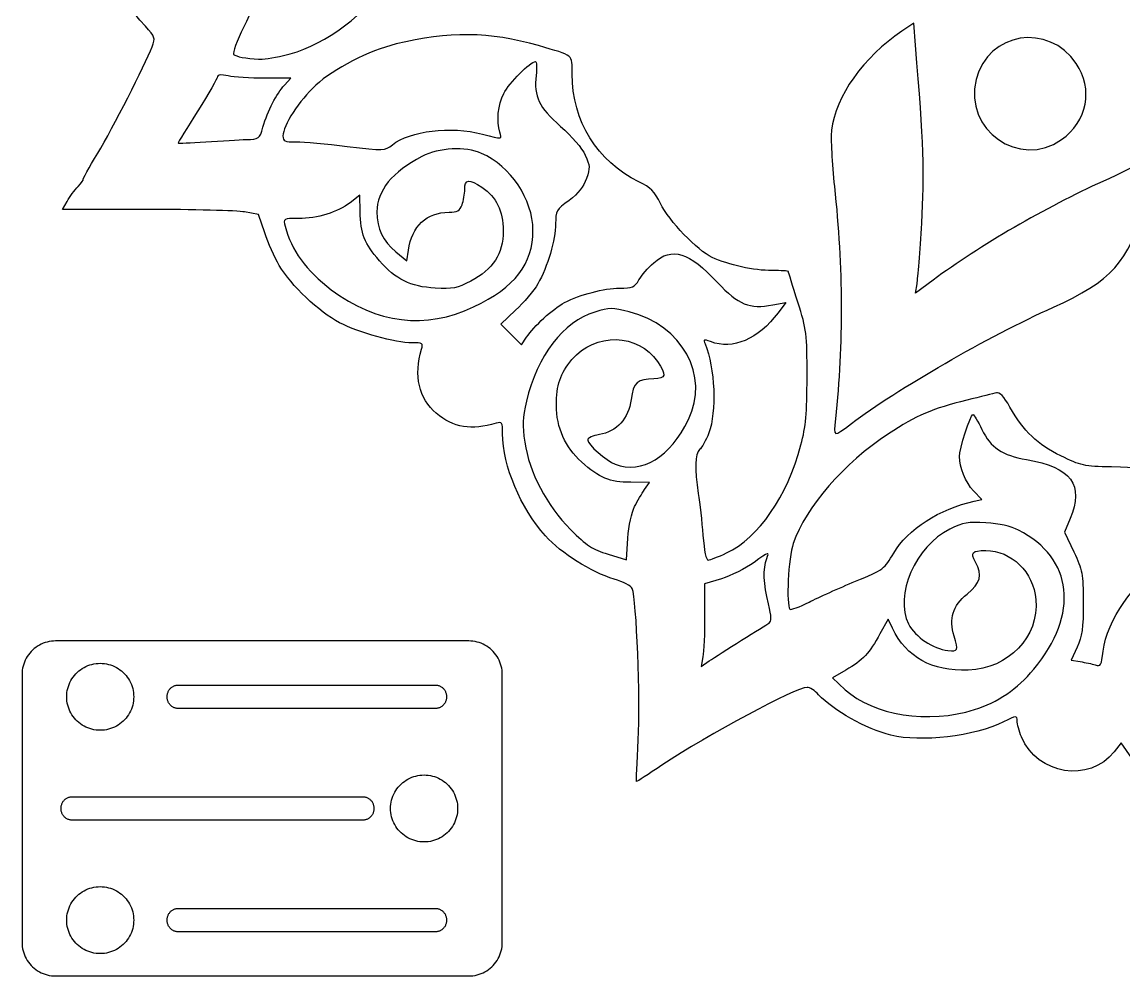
# Model space of a CAD drawing. Extents: x -17 to 263, y 101 to 446.
# Drawn here: x -1.8 to 96.9, y 166.3 to 251.8 of the extents above; entities that cross this region are included whole.
import ezdxf

# ---------------------------------------------------------------- set-up
doc = ezdxf.new("R2010")
doc.units = 0
doc.layers.get('0').update_dxf_attribs({"linetype": 'CONTINUOUS'})

msp = doc.modelspace()

# ---------------------------------------------------------------- linework, layer by layer
at = {"color": 7}
for p, q in [((78.065057, 251.64684), (77.010921, 250.94155)), ((78.228146, 249.67998), (78.065057, 251.64684)), ((21.629202, 248.75864), (21.629202, 248.75864)), ((22.304624, 246.73701), (19.968021, 246.72801)), ((21.712883, 246.09974), (22.304624, 246.73701)), ((18.310657, 241.23529), (18.310657, 241.23527)), ((91.309137, 241.22781), (91.309137, 241.22781)), ((28.466514, 236.24531), (27.591525, 235.57263)), ((28.491434, 234.77197), (28.466514, 236.24531)), ((1.847617, 234.97476), (2.26611, 235.70032)), ((9.380935, 234.97392), (1.847617, 234.97476)), ((19.392377, 234.53376), (18.15332, 234.7534)), ((19.955133, 232.88305), (19.392377, 234.53376)), ((31.692752, 231.18979), (32.679908, 230.38061)), ((32.679908, 230.38061), (32.818787, 231.34009)), ((79.794899, 228.64168), (78.219869, 227.47292)), ((78.219869, 227.47292), (78.362348, 228.32217)), ((38.653718, 226.249), (38.653694, 226.249)), ((42.414169, 225.94473), (41.08215, 224.71058)), ((65.445426, 226.42653), (66.615323, 226.64972)), ((66.615323, 226.64972), (65.920763, 225.72623)), ((41.08215, 224.71058), (42.01991, 223.77721)), ((42.01991, 223.77721), (42.95767, 222.84385)), ((42.95767, 222.84385), (43.40228, 223.52849)), ((72.486538, 215.80491), (72.486838, 215.80492)), ((54.416005, 210.53732), (52.729876, 210.54132)), ((53.972972, 209.90063), (54.416005, 210.53732)), ((84.14893, 208.99746), (83.414356, 209.77782)), ((53.068527, 208.37267), (53.068526, 208.37316)), ((83.474971, 208.85178), (84.14893, 208.99746)), ((92.069189, 207.28905), (91.557484, 206.08694)), ((52.340276, 203.60101), (52.47369, 205.54146)), ((91.557484, 206.08694), (92.396777, 204.32219)), ((50.690513, 204.10189), (52.340276, 203.60101)), ((61.310802, 204.2134), (61.310846, 204.21335)), ((60.850637, 201.90355), (59.333595, 201.44281)), ((59.333595, 201.44281), (59.344445, 198.60164)), ((75.763229, 198.29629), (75.043951, 196.969)), ((76.162699, 197.46676), (75.763229, 198.29629)), ((62.654898, 196.39364), (62.654867, 196.39364)), ((-0.962324, 195.38835), (-1.086924, 195.24705)), ((-0.829024, 195.52165), (-0.962324, 195.38835)), ((-0.687724, 195.64625), (-0.829024, 195.52165)), ((-0.538824, 195.76175), (-0.687724, 195.64625)), ((-0.382924, 195.86775), (-0.538824, 195.76175)), ((-0.220724, 195.96365), (-0.382924, 195.86775)), ((-0.052724, 196.04925), (-0.220724, 195.96365)), ((0.120176, 196.12405), (-0.052724, 196.04925)), ((0.297576, 196.18795), (0.120176, 196.12405)), ((0.478476, 196.24045), (0.297576, 196.18795)), ((0.662476, 196.28165), (0.478476, 196.24045)), ((0.848576, 196.31105), (0.662476, 196.28165)), ((1.036176, 196.32885), (0.848576, 196.31105)), ((1.224576, 196.33485), (1.036176, 196.32885)), ((38.224576, 196.33485), (1.224576, 196.33485)), ((38.412976, 196.32885), (38.224576, 196.33485)), ((38.600576, 196.31105), (38.412976, 196.32885)), ((38.786676, 196.28165), (38.600576, 196.31105)), ((38.970676, 196.24045), (38.786676, 196.28165)), ((39.151576, 196.18795), (38.970676, 196.24045)), ((39.328976, 196.12405), (39.151576, 196.18795)), ((39.501876, 196.04925), (39.328976, 196.12405)), ((39.669876, 195.96365), (39.501876, 196.04925)), ((39.832076, 195.86775), (39.669876, 195.96365)), ((39.987976, 195.76175), (39.832076, 195.86775)), ((40.136876, 195.64625), (39.987976, 195.76175)), ((40.278176, 195.52165), (40.136876, 195.64625)), ((40.411476, 195.38835), (40.278176, 195.52165)), ((40.536076, 195.24705), (40.411476, 195.38835)), ((92.705334, 195.78633), (92.165796, 194.60324)), ((-1.564724, 194.43915), (-1.628624, 194.26175)), ((-1.489924, 194.61205), (-1.564724, 194.43915)), ((-1.404324, 194.78005), (-1.489924, 194.61205)), ((-1.308424, 194.94225), (-1.404324, 194.78005)), ((-1.202424, 195.09815), (-1.308424, 194.94225)), ((-1.086924, 195.24705), (-1.202424, 195.09815)), ((40.651576, 195.09815), (40.536076, 195.24705)), ((40.757576, 194.94225), (40.651576, 195.09815)), ((40.853476, 194.78005), (40.757576, 194.94225)), ((40.939076, 194.61205), (40.853476, 194.78005)), ((41.013876, 194.43915), (40.939076, 194.61205)), ((41.077776, 194.26175), (41.013876, 194.43915)), ((59.188282, 194.90855), (59.021263, 194.05659)), ((59.021263, 194.05659), (59.761153, 194.5503)), ((92.165796, 194.60324), (92.971831, 194.48034)), ((-1.769524, 193.52315), (-1.775424, 193.33485)), ((-1.751724, 193.71075), (-1.769524, 193.52315)), ((-1.722324, 193.89685), (-1.751724, 193.71075)), ((-1.681124, 194.08085), (-1.722324, 193.89685)), ((-1.628624, 194.26175), (-1.681124, 194.08085)), ((2.913076, 193.24705), (3.037676, 193.38835)), ((3.037676, 193.38835), (3.170976, 193.52165)), ((3.170976, 193.52165), (3.312276, 193.64625)), ((3.312276, 193.64625), (3.461176, 193.76175)), ((3.461176, 193.76175), (3.617076, 193.86775)), ((3.617076, 193.86775), (3.779276, 193.96365)), ((3.779276, 193.96365), (3.947276, 194.04925)), ((3.947276, 194.04925), (4.120176, 194.12405)), ((4.120176, 194.12405), (4.297576, 194.18795)), ((4.297576, 194.18795), (4.478476, 194.24045)), ((4.478476, 194.24045), (4.662476, 194.28165)), ((4.662476, 194.28165), (4.848576, 194.31105)), ((4.848576, 194.31105), (5.036176, 194.32885)), ((5.036176, 194.32885), (5.224576, 194.33485)), ((5.224576, 194.33485), (5.412976, 194.32885)), ((5.412976, 194.32885), (5.600576, 194.31105)), ((5.600576, 194.31105), (5.786676, 194.28165)), ((5.786676, 194.28165), (5.970676, 194.24045)), ((5.970676, 194.24045), (6.151676, 194.18795)), ((6.151676, 194.18795), (6.328976, 194.12405)), ((6.328976, 194.12405), (6.501876, 194.04925)), ((6.501876, 194.04925), (6.669876, 193.96365)), ((6.669876, 193.96365), (6.832076, 193.86775)), ((6.832076, 193.86775), (6.987976, 193.76175)), ((6.987976, 193.76175), (7.136876, 193.64625)), ((7.136876, 193.64625), (7.278176, 193.52165)), ((7.278176, 193.52165), (7.411476, 193.38835)), ((7.411476, 193.38835), (7.536176, 193.24705)), ((41.130276, 194.08085), (41.077776, 194.26175)), ((41.171476, 193.89685), (41.130276, 194.08085)), ((41.200876, 193.71075), (41.171476, 193.89685)), ((41.218676, 193.52315), (41.200876, 193.71075)), ((41.224576, 193.33475), (41.218676, 193.52315)), ((71.999281, 193.72786), (70.795116, 193.02994)), ((-1.775424, 193.33485), (-1.775424, 169.33485)), ((2.371376, 192.26175), (2.435276, 192.43915)), ((2.435276, 192.43915), (2.510076, 192.61205)), ((2.510076, 192.61205), (2.595676, 192.78005)), ((2.595676, 192.78005), (2.691576, 192.94225)), ((2.691576, 192.94225), (2.797576, 193.09815)), ((2.797576, 193.09815), (2.913076, 193.24705)), ((7.536176, 193.24705), (7.651676, 193.09815)), ((7.651676, 193.09815), (7.757576, 192.94225)), ((7.757576, 192.94225), (7.853476, 192.78005)), ((7.853476, 192.78005), (7.939076, 192.61205)), ((7.939076, 192.61205), (8.013876, 192.43915)), ((8.013876, 192.43915), (8.077776, 192.26175)), ((41.224576, 169.33475), (41.224576, 193.33475)), ((70.795116, 193.02994), (71.937852, 191.96705)), ((2.224576, 191.33475), (2.230476, 191.52315)), ((2.230476, 191.52315), (2.248276, 191.71075)), ((2.248276, 191.71075), (2.277676, 191.89685)), ((2.277676, 191.89685), (2.318876, 192.08085)), ((2.318876, 192.08085), (2.371376, 192.26175)), ((8.077776, 192.26175), (8.130376, 192.08085)), ((8.130376, 192.08085), (8.171476, 191.89685)), ((8.171476, 191.89685), (8.200876, 191.71075)), ((8.200876, 191.71075), (8.218676, 191.52315)), ((8.218676, 191.52315), (8.224576, 191.33475)), ((11.224596, 191.38475), (11.226596, 191.44755)), ((11.226596, 191.44755), (11.232496, 191.51005)), ((11.232496, 191.51005), (11.242296, 191.57215)), ((11.242296, 191.57215), (11.255996, 191.63345)), ((11.255996, 191.63345), (11.273526, 191.69375)), ((11.273526, 191.69375), (11.294816, 191.75285)), ((11.294816, 191.75285), (11.319756, 191.81055)), ((11.319756, 191.81055), (11.348276, 191.86645)), ((11.348276, 191.86645), (11.380266, 191.92055)), ((11.380266, 191.92055), (11.415566, 191.97255)), ((11.415566, 191.97255), (11.454066, 192.02215)), ((11.454066, 192.02215), (11.495616, 192.06925)), ((11.495616, 192.06925), (11.540036, 192.11365)), ((11.540036, 192.11365), (11.587156, 192.15525)), ((11.587156, 192.15525), (11.636796, 192.19375)), ((11.636796, 192.19375), (11.688766, 192.22905)), ((11.688766, 192.22905), (11.742826, 192.26105)), ((11.742826, 192.26105), (11.798806, 192.28955)), ((11.798806, 192.28955), (11.856456, 192.31455)), ((11.856456, 192.31455), (11.915566, 192.33575)), ((11.915566, 192.33575), (11.975886, 192.35335)), ((11.975886, 192.35335), (12.037196, 192.36705)), ((12.037196, 192.36705), (12.099256, 192.37705)), ((12.099256, 192.37705), (12.161786, 192.38305)), ((12.161786, 192.38305), (12.224576, 192.38505)), ((12.224576, 192.38505), (35.224576, 192.38505)), ((35.224576, 192.38505), (35.287376, 192.38305)), ((35.287376, 192.38305), (35.349876, 192.37705)), ((35.349876, 192.37705), (35.411976, 192.36705)), ((35.411976, 192.36705), (35.473276, 192.35335)), ((35.473276, 192.35335), (35.533576, 192.33575)), ((35.533576, 192.33575), (35.592676, 192.31455)), ((35.592676, 192.31455), (35.650376, 192.28955)), ((35.650376, 192.28955), (35.706376, 192.26105)), ((35.706376, 192.26105), (35.760376, 192.22905)), ((35.760376, 192.22905), (35.812376, 192.19375)), ((35.812376, 192.19375), (35.861976, 192.15525)), ((35.861976, 192.15525), (35.909076, 192.11365)), ((35.909076, 192.11365), (35.953576, 192.06925)), ((35.953576, 192.06925), (35.995076, 192.02215)), ((35.995076, 192.02215), (36.033576, 191.97255)), ((36.033576, 191.97255), (36.068876, 191.92055)), ((36.068876, 191.92055), (36.100876, 191.86645)), ((36.100876, 191.86645), (36.129376, 191.81055)), ((36.129376, 191.81055), (36.154376, 191.75285)), ((36.154376, 191.75285), (36.175576, 191.69375)), ((36.175576, 191.69375), (36.193176, 191.63345)), ((36.193176, 191.63345), (36.206876, 191.57215)), ((36.206876, 191.57215), (36.216676, 191.51005)), ((36.216676, 191.51005), (36.222576, 191.44755)), ((36.222576, 191.44755), (36.224576, 191.38475)), ((2.230476, 191.14635), (2.224576, 191.33475)), ((2.248276, 190.95875), (2.230476, 191.14635)), ((2.277676, 190.77265), (2.248276, 190.95875)), ((2.318876, 190.58865), (2.277676, 190.77265)), ((2.371376, 190.40765), (2.318876, 190.58865)), ((8.130376, 190.58865), (8.077776, 190.40765)), ((8.171476, 190.77265), (8.130376, 190.58865)), ((8.200876, 190.95875), (8.171476, 190.77265)), ((8.218676, 191.14635), (8.200876, 190.95875)), ((8.224576, 191.33475), (8.218676, 191.14635)), ((11.224596, 191.28475), (11.224596, 191.38475)), ((11.226596, 191.22225), (11.224596, 191.28475)), ((11.232496, 191.15975), (11.226596, 191.22225)), ((11.242296, 191.09765), (11.232496, 191.15975)), ((11.255996, 191.03635), (11.242296, 191.09765)), ((11.273526, 190.97605), (11.255996, 191.03635)), ((11.294816, 190.91695), (11.273526, 190.97605)), ((11.319756, 190.85925), (11.294816, 190.91695)), ((11.348276, 190.80335), (11.319756, 190.85925)), ((11.380266, 190.74925), (11.348276, 190.80335)), ((11.415566, 190.69725), (11.380266, 190.74925)), ((11.454066, 190.64765), (11.415566, 190.69725)), ((11.495616, 190.60055), (11.454066, 190.64765)), ((11.540036, 190.55615), (11.495616, 190.60055)), ((11.587156, 190.51455), (11.540036, 190.55615)), ((11.636796, 190.47605), (11.587156, 190.51455)), ((11.688766, 190.44075), (11.636796, 190.47605)), ((11.742826, 190.40875), (11.688766, 190.44075)), ((35.760376, 190.44045), (35.706376, 190.40845)), ((35.812376, 190.47575), (35.760376, 190.44045)), ((35.861976, 190.51425), (35.812376, 190.47575)), ((35.909076, 190.55585), (35.861976, 190.51425)), ((35.953576, 190.60025), (35.909076, 190.55585)), ((35.995076, 190.64735), (35.953576, 190.60025)), ((36.033576, 190.69695), (35.995076, 190.64735)), ((36.068876, 190.74895), (36.033576, 190.69695)), ((36.100876, 190.80305), (36.068876, 190.74895)), ((36.129376, 190.85895), (36.100876, 190.80305)), ((36.154376, 190.91665), (36.129376, 190.85895)), ((36.175576, 190.97575), (36.154376, 190.91665)), ((36.193176, 191.03605), (36.175576, 190.97575)), ((36.206876, 191.09735), (36.193176, 191.03605)), ((36.216676, 191.15945), (36.206876, 191.09735)), ((36.222576, 191.22195), (36.216676, 191.15945)), ((36.224576, 191.28475), (36.222576, 191.22195)), ((36.224576, 191.38475), (36.224576, 191.28475)), ((2.435276, 190.23035), (2.371376, 190.40765)), ((2.510076, 190.05745), (2.435276, 190.23035)), ((2.595676, 189.88945), (2.510076, 190.05745)), ((2.691576, 189.72725), (2.595676, 189.88945)), ((2.797576, 189.57135), (2.691576, 189.72725)), ((2.913076, 189.42245), (2.797576, 189.57135)), ((7.651676, 189.57135), (7.536176, 189.42245)), ((7.757576, 189.72725), (7.651676, 189.57135)), ((7.853476, 189.88945), (7.757576, 189.72725)), ((7.939076, 190.05745), (7.853476, 189.88945)), ((8.013876, 190.23035), (7.939076, 190.05745)), ((8.077776, 190.40765), (8.013876, 190.23035)), ((11.798806, 190.38025), (11.742826, 190.40875)), ((11.856456, 190.35525), (11.798806, 190.38025)), ((11.915566, 190.33405), (11.856456, 190.35525)), ((11.975886, 190.31645), (11.915566, 190.33405)), ((12.037196, 190.30275), (11.975886, 190.31645)), ((12.099256, 190.29275), (12.037196, 190.30275)), ((12.161786, 190.28675), (12.099256, 190.29275)), ((12.224576, 190.28475), (12.161786, 190.28675)), ((35.224576, 190.28445), (12.224576, 190.28475)), ((35.287376, 190.28645), (35.224576, 190.28445)), ((35.349876, 190.29245), (35.287376, 190.28645)), ((35.411976, 190.30245), (35.349876, 190.29245)), ((35.473276, 190.31615), (35.411976, 190.30245)), ((35.533576, 190.33375), (35.473276, 190.31615)), ((35.592676, 190.35495), (35.533576, 190.33375)), ((35.650376, 190.37995), (35.592676, 190.35495)), ((35.706376, 190.40845), (35.650376, 190.37995)), ((83.506403, 190.18151), (83.506403, 190.18151)), ((3.037676, 189.28115), (2.913076, 189.42245)), ((3.170976, 189.14785), (3.037676, 189.28115)), ((3.312276, 189.02315), (3.170976, 189.14785)), ((3.461176, 188.90765), (3.312276, 189.02315)), ((3.617076, 188.80175), (3.461176, 188.90765)), ((3.779276, 188.70585), (3.617076, 188.80175)), ((3.947276, 188.62025), (3.779276, 188.70585)), ((4.120176, 188.54545), (3.947276, 188.62025)), ((4.297576, 188.48155), (4.120176, 188.54545)), ((4.478476, 188.42895), (4.297576, 188.48155)), ((6.151676, 188.48155), (5.970676, 188.42895)), ((6.328976, 188.54545), (6.151676, 188.48155)), ((6.501876, 188.62025), (6.328976, 188.54545)), ((6.669876, 188.70585), (6.501876, 188.62025)), ((6.832076, 188.80175), (6.669876, 188.70585)), ((6.987976, 188.90765), (6.832076, 188.80175)), ((7.136876, 189.02315), (6.987976, 188.90765)), ((7.278176, 189.14785), (7.136876, 189.02315)), ((7.411476, 189.28115), (7.278176, 189.14785)), ((7.536176, 189.42245), (7.411476, 189.28115)), ((4.662476, 188.38785), (4.478476, 188.42895)), ((4.848576, 188.35845), (4.662476, 188.38785)), ((5.036176, 188.34065), (4.848576, 188.35845)), ((5.224576, 188.33465), (5.036176, 188.34065)), ((5.412976, 188.34065), (5.224576, 188.33465)), ((5.600576, 188.35845), (5.412976, 188.34065)), ((5.786676, 188.38785), (5.600576, 188.35845)), ((5.970676, 188.42895), (5.786676, 188.38785)), ((96.627789, 187.22346), (96.001719, 186.41719)), ((97.599299, 185.82434), (96.627789, 187.22346)), ((32.037676, 183.38835), (32.170976, 183.52165)), ((32.170976, 183.52165), (32.312276, 183.64625)), ((32.312276, 183.64625), (32.461176, 183.76175)), ((32.461176, 183.76175), (32.617076, 183.86775)), ((32.617076, 183.86775), (32.779276, 183.96365)), ((32.779276, 183.96365), (32.947276, 184.04925)), ((32.947276, 184.04925), (33.120176, 184.12405)), ((33.120176, 184.12405), (33.297476, 184.18795)), ((33.297476, 184.18795), (33.478476, 184.24045)), ((33.478476, 184.24045), (33.662476, 184.28165)), ((33.662476, 184.28165), (33.848576, 184.31105)), ((33.848576, 184.31105), (34.036176, 184.32885)), ((34.036176, 184.32885), (34.224576, 184.33485)), ((34.224576, 184.33485), (34.412976, 184.32885)), ((34.412976, 184.32885), (34.600576, 184.31105)), ((34.600576, 184.31105), (34.786676, 184.28165)), ((34.786676, 184.28165), (34.970676, 184.24045)), ((34.970676, 184.24045), (35.151576, 184.18795)), ((35.151576, 184.18795), (35.328976, 184.12405)), ((35.328976, 184.12405), (35.501876, 184.04925)), ((35.501876, 184.04925), (35.669876, 183.96365)), ((35.669876, 183.96365), (35.832076, 183.86775)), ((35.832076, 183.86775), (35.987976, 183.76175)), ((35.987976, 183.76175), (36.136876, 183.64625)), ((36.136876, 183.64625), (36.278176, 183.52165)), ((36.278176, 183.52165), (36.411476, 183.38835)), ((31.435276, 182.43915), (31.510076, 182.61205)), ((31.510076, 182.61205), (31.595676, 182.78005)), ((31.595676, 182.78005), (31.691576, 182.94225)), ((31.691576, 182.94225), (31.797476, 183.09815)), ((31.797476, 183.09815), (31.912976, 183.24705)), ((31.912976, 183.24705), (32.037676, 183.38835)), ((36.411476, 183.38835), (36.536076, 183.24705)), ((36.536076, 183.24705), (36.651576, 183.09815)), ((36.651576, 183.09815), (36.757576, 182.94225)), ((36.757576, 182.94225), (36.853476, 182.78005)), ((36.853476, 182.78005), (36.939076, 182.61205)), ((36.939076, 182.61205), (37.013876, 182.43915)), ((1.732476, 181.51005), (1.742276, 181.57215)), ((1.742276, 181.57215), (1.755976, 181.63345)), ((1.755976, 181.63345), (1.773576, 181.69375)), ((1.773576, 181.69375), (1.794776, 181.75285)), ((1.794776, 181.75285), (1.819776, 181.81055)), ((1.819776, 181.81055), (1.848276, 181.86645)), ((1.848276, 181.86645), (1.880276, 181.92055)), ((1.880276, 181.92055), (1.915576, 181.97255)), ((1.915576, 181.97255), (1.954076, 182.02215)), ((1.954076, 182.02215), (1.995576, 182.06925)), ((1.995576, 182.06925), (2.040076, 182.11365)), ((2.040076, 182.11365), (2.087176, 182.15525)), ((2.087176, 182.15525), (2.136776, 182.19375)), ((2.136776, 182.19375), (2.188776, 182.22905)), ((2.188776, 182.22905), (2.242776, 182.26105)), ((2.242776, 182.26105), (2.298776, 182.28955)), ((2.298776, 182.28955), (2.356476, 182.31455)), ((2.356476, 182.31455), (2.415576, 182.33575)), ((2.415576, 182.33575), (2.475876, 182.35335)), ((2.475876, 182.35335), (2.537176, 182.36705)), ((2.537176, 182.36705), (2.599276, 182.37705)), ((2.599276, 182.37705), (2.661776, 182.38305)), ((2.661776, 182.38305), (2.724576, 182.38505)), ((2.724576, 182.38505), (28.724576, 182.38505)), ((28.724576, 182.38505), (28.787366, 182.38305)), ((28.787366, 182.38305), (28.849896, 182.37705)), ((28.849896, 182.37705), (28.911956, 182.36705)), ((28.911956, 182.36705), (28.973266, 182.35335)), ((28.973266, 182.35335), (29.033586, 182.33575)), ((29.033586, 182.33575), (29.092696, 182.31455)), ((29.092696, 182.31455), (29.150346, 182.28955)), ((29.150346, 182.28955), (29.206326, 182.26105)), ((29.206326, 182.26105), (29.260386, 182.22905)), ((29.260386, 182.22905), (29.312356, 182.19375)), ((29.312356, 182.19375), (29.361996, 182.15525)), ((29.361996, 182.15525), (29.409116, 182.11365)), ((29.409116, 182.11365), (29.453536, 182.06925)), ((29.453536, 182.06925), (29.495086, 182.02215)), ((29.495086, 182.02215), (29.533586, 181.97255)), ((29.533586, 181.97255), (29.568886, 181.92055)), ((29.568886, 181.92055), (29.600876, 181.86645)), ((29.600876, 181.86645), (29.629396, 181.81055)), ((29.629396, 181.81055), (29.654336, 181.75285)), ((29.654336, 181.75285), (29.675626, 181.69375)), ((29.675626, 181.69375), (29.693156, 181.63345)), ((29.693156, 181.63345), (29.706856, 181.57215)), ((29.706856, 181.57215), (29.716656, 181.51005)), ((31.230476, 181.52315), (31.248276, 181.71075)), ((31.248276, 181.71075), (31.277676, 181.89685)), ((31.277676, 181.89685), (31.318776, 182.08085)), ((31.318776, 182.08085), (31.371376, 182.26175)), ((31.371376, 182.26175), (31.435276, 182.43915)), ((37.013876, 182.43915), (37.077776, 182.26175)), ((37.077776, 182.26175), (37.130276, 182.08085)), ((37.130276, 182.08085), (37.171476, 181.89685)), ((37.171476, 181.89685), (37.200876, 181.71075)), ((37.200876, 181.71075), (37.218676, 181.52315)), ((1.724576, 181.38475), (1.726576, 181.44755)), ((1.724576, 181.28475), (1.724576, 181.38475)), ((1.726576, 181.22225), (1.724576, 181.28475)), ((1.726576, 181.44755), (1.732476, 181.51005)), ((1.732476, 181.15975), (1.726576, 181.22225)), ((1.742276, 181.09765), (1.732476, 181.15975)), ((1.755976, 181.03635), (1.742276, 181.09765)), ((1.773576, 180.97605), (1.755976, 181.03635)), ((1.794776, 180.91695), (1.773576, 180.97605)), ((1.819776, 180.85925), (1.794776, 180.91695)), ((1.848276, 180.80335), (1.819776, 180.85925)), ((1.880276, 180.74925), (1.848276, 180.80335)), ((1.915576, 180.69725), (1.880276, 180.74925)), ((1.954076, 180.64765), (1.915576, 180.69725)), ((1.995576, 180.60055), (1.954076, 180.64765)), ((2.040076, 180.55615), (1.995576, 180.60055)), ((2.087176, 180.51455), (2.040076, 180.55615)), ((29.409116, 180.55615), (29.361996, 180.51455)), ((29.453536, 180.60055), (29.409116, 180.55615)), ((29.495086, 180.64765), (29.453536, 180.60055)), ((29.533586, 180.69725), (29.495086, 180.64765)), ((29.568886, 180.74925), (29.533586, 180.69725)), ((29.600876, 180.80335), (29.568886, 180.74925)), ((29.629396, 180.85925), (29.600876, 180.80335)), ((29.654336, 180.91695), (29.629396, 180.85925)), ((29.675626, 180.97605), (29.654336, 180.91695)), ((29.693156, 181.03635), (29.675626, 180.97605)), ((29.706856, 181.09765), (29.693156, 181.03635)), ((29.716656, 181.15975), (29.706856, 181.09765)), ((29.716656, 181.51005), (29.722556, 181.44755)), ((29.722556, 181.22225), (29.716656, 181.15975)), ((29.722556, 181.44755), (29.724556, 181.38505)), ((29.724556, 181.28505), (29.722556, 181.22225)), ((29.724556, 181.38505), (29.724556, 181.28505)), ((31.224576, 181.33475), (31.230476, 181.52315)), ((31.230476, 181.14635), (31.224576, 181.33475)), ((31.248276, 180.95875), (31.230476, 181.14635)), ((31.277676, 180.77265), (31.248276, 180.95875)), ((31.318776, 180.58865), (31.277676, 180.77265)), ((31.371376, 180.40775), (31.318776, 180.58865)), ((37.130276, 180.58875), (37.077776, 180.40785)), ((37.171476, 180.77275), (37.130276, 180.58875)), ((37.200876, 180.95885), (37.171476, 180.77275)), ((37.218676, 181.14645), (37.200876, 180.95885)), ((37.218676, 181.52315), (37.224576, 181.33485)), ((37.224576, 181.33485), (37.218676, 181.14645)), ((2.136776, 180.47605), (2.087176, 180.51455)), ((2.188776, 180.44075), (2.136776, 180.47605)), ((2.242776, 180.40875), (2.188776, 180.44075)), ((2.298776, 180.38025), (2.242776, 180.40875)), ((2.356476, 180.35525), (2.298776, 180.38025)), ((2.415576, 180.33405), (2.356476, 180.35525)), ((2.475876, 180.31645), (2.415576, 180.33405)), ((2.537176, 180.30275), (2.475876, 180.31645)), ((2.599276, 180.29275), (2.537176, 180.30275)), ((2.661776, 180.28675), (2.599276, 180.29275)), ((2.724576, 180.28475), (2.661776, 180.28675)), ((28.724576, 180.28475), (2.724576, 180.28475)), ((28.787366, 180.28675), (28.724576, 180.28475)), ((28.849896, 180.29275), (28.787366, 180.28675)), ((28.911956, 180.30275), (28.849896, 180.29275)), ((28.973266, 180.31645), (28.911956, 180.30275)), ((29.033586, 180.33405), (28.973266, 180.31645)), ((29.092696, 180.35525), (29.033586, 180.33405)), ((29.150346, 180.38025), (29.092696, 180.35525)), ((29.206326, 180.40875), (29.150346, 180.38025)), ((29.260386, 180.44075), (29.206326, 180.40875)), ((29.312356, 180.47605), (29.260386, 180.44075)), ((29.361996, 180.51455), (29.312356, 180.47605)), ((31.435276, 180.23035), (31.371376, 180.40775)), ((31.510076, 180.05745), (31.435276, 180.23035)), ((31.595676, 179.88945), (31.510076, 180.05745)), ((31.691576, 179.72725), (31.595676, 179.88945)), ((31.797476, 179.57135), (31.691576, 179.72725)), ((31.912976, 179.42245), (31.797476, 179.57135)), ((36.651576, 179.57145), (36.536076, 179.42255)), ((36.757576, 179.72735), (36.651576, 179.57145)), ((36.853476, 179.88955), (36.757576, 179.72735)), ((36.939076, 180.05755), (36.853476, 179.88955)), ((37.013876, 180.23045), (36.939076, 180.05755)), ((37.077776, 180.40785), (37.013876, 180.23045)), ((32.037676, 179.28115), (31.912976, 179.42245)), ((32.170976, 179.14785), (32.037676, 179.28115)), ((32.312276, 179.02325), (32.170976, 179.14785)), ((32.461176, 178.90775), (32.312276, 179.02325)), ((32.617076, 178.80175), (32.461176, 178.90775)), ((32.779276, 178.70585), (32.617076, 178.80175)), ((32.947276, 178.62025), (32.779276, 178.70585)), ((33.120176, 178.54545), (32.947276, 178.62025)), ((35.501876, 178.62035), (35.328976, 178.54555)), ((35.669876, 178.70595), (35.501876, 178.62035)), ((35.832076, 178.80185), (35.669876, 178.70595)), ((35.987976, 178.90785), (35.832076, 178.80185)), ((36.136876, 179.02335), (35.987976, 178.90785)), ((36.278176, 179.14795), (36.136876, 179.02335)), ((36.411476, 179.28125), (36.278176, 179.14795)), ((36.536076, 179.42255), (36.411476, 179.28125)), ((33.297476, 178.48155), (33.120176, 178.54545)), ((33.478476, 178.42905), (33.297476, 178.48155)), ((33.662476, 178.38785), (33.478476, 178.42905)), ((33.848576, 178.35845), (33.662476, 178.38785)), ((34.036176, 178.34065), (33.848576, 178.35845)), ((34.224576, 178.33475), (34.036176, 178.34065)), ((34.412976, 178.34075), (34.224576, 178.33475)), ((34.600576, 178.35855), (34.412976, 178.34075)), ((34.786676, 178.38795), (34.600576, 178.35855)), ((34.970676, 178.42915), (34.786676, 178.38795)), ((35.151576, 178.48165), (34.970676, 178.42915)), ((35.328976, 178.54555), (35.151576, 178.48165)), ((3.312276, 173.64635), (3.461176, 173.76185)), ((3.461176, 173.76185), (3.617076, 173.86775)), ((3.617076, 173.86775), (3.779276, 173.96365)), ((3.779276, 173.96365), (3.947276, 174.04925)), ((3.947276, 174.04925), (4.120176, 174.12405)), ((4.120176, 174.12405), (4.297576, 174.18795)), ((4.297576, 174.18795), (4.478476, 174.24055)), ((4.478476, 174.24055), (4.662476, 174.28165)), ((4.662476, 174.28165), (4.848576, 174.31105)), ((4.848576, 174.31105), (5.036176, 174.32885)), ((5.036176, 174.32885), (5.224576, 174.33485)), ((5.224576, 174.33485), (5.412976, 174.32885)), ((5.412976, 174.32885), (5.600576, 174.31105)), ((5.600576, 174.31105), (5.786676, 174.28165)), ((5.786676, 174.28165), (5.970676, 174.24055)), ((5.970676, 174.24055), (6.151676, 174.18795)), ((6.151676, 174.18795), (6.328976, 174.12405)), ((6.328976, 174.12405), (6.501876, 174.04925)), ((6.501876, 174.04925), (6.669876, 173.96365)), ((6.669876, 173.96365), (6.832076, 173.86775)), ((6.832076, 173.86775), (6.987976, 173.76185)), ((6.987976, 173.76185), (7.136876, 173.64635)), ((2.510076, 172.61205), (2.595676, 172.78005)), ((2.595676, 172.78005), (2.691576, 172.94225)), ((2.691576, 172.94225), (2.797576, 173.09815)), ((2.797576, 173.09815), (2.913076, 173.24705)), ((2.913076, 173.24705), (3.037676, 173.38835)), ((3.037676, 173.38835), (3.170976, 173.52165)), ((3.170976, 173.52165), (3.312276, 173.64635)), ((7.136876, 173.64635), (7.278176, 173.52165)), ((7.278176, 173.52165), (7.411476, 173.38835)), ((7.411476, 173.38835), (7.536176, 173.24705)), ((7.536176, 173.24705), (7.651676, 173.09815)), ((7.651676, 173.09815), (7.757576, 172.94225)), ((7.757576, 172.94225), (7.853476, 172.78005)), ((7.853476, 172.78005), (7.939076, 172.61205)), ((2.230476, 171.52315), (2.248276, 171.71075)), ((2.248276, 171.71075), (2.277676, 171.89685)), ((2.277676, 171.89685), (2.318876, 172.08085)), ((2.318876, 172.08085), (2.371376, 172.26185)), ((2.371376, 172.26185), (2.435276, 172.43915)), ((2.435276, 172.43915), (2.510076, 172.61205)), ((7.939076, 172.61205), (8.013876, 172.43915)), ((8.013876, 172.43915), (8.077776, 172.26185)), ((8.077776, 172.26185), (8.130376, 172.08085)), ((8.130376, 172.08085), (8.171476, 171.89685)), ((8.171476, 171.89685), (8.200876, 171.71075)), ((8.200876, 171.71075), (8.218676, 171.52315)), ((11.255996, 171.63345), (11.273526, 171.69375)), ((11.273526, 171.69375), (11.294816, 171.75285)), ((11.294816, 171.75285), (11.319756, 171.81055)), ((11.319756, 171.81055), (11.348276, 171.86645)), ((11.348276, 171.86645), (11.380266, 171.92055)), ((11.380266, 171.92055), (11.415566, 171.97255)), ((11.415566, 171.97255), (11.454066, 172.02215)), ((11.454066, 172.02215), (11.495616, 172.06925)), ((11.495616, 172.06925), (11.540036, 172.11365)), ((11.540036, 172.11365), (11.587156, 172.15525)), ((11.587156, 172.15525), (11.636796, 172.19375)), ((11.636796, 172.19375), (11.688766, 172.22905)), ((11.688766, 172.22905), (11.742826, 172.26105)), ((11.742826, 172.26105), (11.798806, 172.28955)), ((11.798806, 172.28955), (11.856456, 172.31455)), ((11.856456, 172.31455), (11.915566, 172.33575)), ((11.915566, 172.33575), (11.975886, 172.35335)), ((11.975886, 172.35335), (12.037196, 172.36705)), ((12.037196, 172.36705), (12.099256, 172.37705)), ((12.099256, 172.37705), (12.161786, 172.38305)), ((12.161786, 172.38305), (12.224576, 172.38505)), ((12.224576, 172.38505), (35.224576, 172.38505)), ((35.224576, 172.38505), (35.287376, 172.38305)), ((35.287376, 172.38305), (35.349876, 172.37705)), ((35.349876, 172.37705), (35.411976, 172.36705)), ((35.411976, 172.36705), (35.473276, 172.35335)), ((35.473276, 172.35335), (35.533576, 172.33575)), ((35.533576, 172.33575), (35.592676, 172.31455)), ((35.592676, 172.31455), (35.650376, 172.28955)), ((35.650376, 172.28955), (35.706376, 172.26105)), ((35.706376, 172.26105), (35.760376, 172.22905)), ((35.760376, 172.22905), (35.812376, 172.19375)), ((35.812376, 172.19375), (35.861976, 172.15525)), ((35.861976, 172.15525), (35.909076, 172.11365)), ((35.909076, 172.11365), (35.953576, 172.06925)), ((35.953576, 172.06925), (35.995076, 172.02215)), ((35.995076, 172.02215), (36.033576, 171.97255)), ((36.033576, 171.97255), (36.068876, 171.92055)), ((36.068876, 171.92055), (36.100876, 171.86645)), ((36.100876, 171.86645), (36.129376, 171.81055)), ((36.129376, 171.81055), (36.154376, 171.75285)), ((36.154376, 171.75285), (36.175576, 171.69375)), ((36.175576, 171.69375), (36.193176, 171.63345)), ((2.224576, 171.33475), (2.230476, 171.52315)), ((2.230476, 171.14635), (2.224576, 171.33475)), ((2.248276, 170.95875), (2.230476, 171.14635)), ((2.277676, 170.77265), (2.248276, 170.95875)), ((2.318876, 170.58865), (2.277676, 170.77265)), ((8.171476, 170.77265), (8.130376, 170.58865)), ((8.200876, 170.95875), (8.171476, 170.77265)), ((8.218676, 171.14635), (8.200876, 170.95875)), ((8.218676, 171.52315), (8.224576, 171.33475)), ((8.224576, 171.33475), (8.218676, 171.14635)), ((11.224596, 171.38475), (11.226596, 171.44755)), ((11.224596, 171.28475), (11.224596, 171.38475)), ((11.226596, 171.22225), (11.224596, 171.28475)), ((11.226596, 171.44755), (11.232496, 171.51005)), ((11.232496, 171.15975), (11.226596, 171.22225)), ((11.232496, 171.51005), (11.242296, 171.57215)), ((11.242296, 171.09765), (11.232496, 171.15975)), ((11.242296, 171.57215), (11.255996, 171.63345)), ((11.255996, 171.03635), (11.242296, 171.09765)), ((11.273526, 170.97605), (11.255996, 171.03635)), ((11.294816, 170.91695), (11.273526, 170.97605)), ((11.319756, 170.85925), (11.294816, 170.91695)), ((11.348276, 170.80335), (11.319756, 170.85925)), ((11.380266, 170.74925), (11.348276, 170.80335)), ((11.415566, 170.69725), (11.380266, 170.74925)), ((11.454066, 170.64765), (11.415566, 170.69725)), ((36.033576, 170.69695), (35.995076, 170.64735)), ((36.068876, 170.74895), (36.033576, 170.69695)), ((36.100876, 170.80305), (36.068876, 170.74895)), ((36.129376, 170.85895), (36.100876, 170.80305)), ((36.154376, 170.91665), (36.129376, 170.85895)), ((36.175576, 170.97575), (36.154376, 170.91665)), ((36.193176, 171.03605), (36.175576, 170.97575)), ((36.193176, 171.63345), (36.206876, 171.57215)), ((36.206876, 171.09735), (36.193176, 171.03605)), ((36.206876, 171.57215), (36.216676, 171.51005)), ((36.216676, 171.15945), (36.206876, 171.09735)), ((36.216676, 171.51005), (36.222576, 171.44755)), ((36.222576, 171.22195), (36.216676, 171.15945)), ((36.222576, 171.44755), (36.224576, 171.38475)), ((36.224576, 171.28475), (36.222576, 171.22195)), ((36.224576, 171.38475), (36.224576, 171.28475)), ((2.371376, 170.40775), (2.318876, 170.58865)), ((2.435276, 170.23035), (2.371376, 170.40775)), ((2.510076, 170.05745), (2.435276, 170.23035)), ((2.595676, 169.88945), (2.510076, 170.05745)), ((2.691576, 169.72725), (2.595676, 169.88945)), ((2.797576, 169.57135), (2.691576, 169.72725)), ((7.757576, 169.72725), (7.651676, 169.57135)), ((7.853476, 169.88945), (7.757576, 169.72725)), ((7.939076, 170.05745), (7.853476, 169.88945)), ((8.013876, 170.23035), (7.939076, 170.05745)), ((8.077776, 170.40775), (8.013876, 170.23035)), ((8.130376, 170.58865), (8.077776, 170.40775)), ((11.495616, 170.60055), (11.454066, 170.64765)), ((11.540036, 170.55615), (11.495616, 170.60055)), ((11.587156, 170.51455), (11.540036, 170.55615)), ((11.636796, 170.47605), (11.587156, 170.51455)), ((11.688766, 170.44075), (11.636796, 170.47605)), ((11.742826, 170.40875), (11.688766, 170.44075)), ((11.798806, 170.38025), (11.742826, 170.40875)), ((11.856456, 170.35525), (11.798806, 170.38025)), ((11.915566, 170.33405), (11.856456, 170.35525)), ((11.975886, 170.31645), (11.915566, 170.33405)), ((12.037196, 170.30275), (11.975886, 170.31645)), ((12.099256, 170.29275), (12.037196, 170.30275)), ((12.161786, 170.28675), (12.099256, 170.29275)), ((12.224576, 170.28475), (12.161786, 170.28675)), ((35.224576, 170.28445), (12.224576, 170.28475)), ((35.287376, 170.28645), (35.224576, 170.28445)), ((35.349876, 170.29245), (35.287376, 170.28645)), ((35.411976, 170.30245), (35.349876, 170.29245)), ((35.473276, 170.31615), (35.411976, 170.30245)), ((35.533576, 170.33375), (35.473276, 170.31615)), ((35.592676, 170.35495), (35.533576, 170.33375)), ((35.650376, 170.37995), (35.592676, 170.35495)), ((35.706376, 170.40845), (35.650376, 170.37995)), ((35.760376, 170.44045), (35.706376, 170.40845)), ((35.812376, 170.47575), (35.760376, 170.44045)), ((35.861976, 170.51425), (35.812376, 170.47575)), ((35.909076, 170.55585), (35.861976, 170.51425)), ((35.953576, 170.60025), (35.909076, 170.55585)), ((35.995076, 170.64735), (35.953576, 170.60025)), ((-1.775424, 169.33485), (-1.769524, 169.14645)), ((-1.769524, 169.14645), (-1.751724, 168.95885)), ((-1.751724, 168.95885), (-1.722324, 168.77275)), ((-1.722324, 168.77275), (-1.681124, 168.58875)), ((2.913076, 169.42245), (2.797576, 169.57135)), ((3.037676, 169.28115), (2.913076, 169.42245)), ((3.170976, 169.14785), (3.037676, 169.28115)), ((3.312276, 169.02325), (3.170976, 169.14785)), ((3.461176, 168.90775), (3.312276, 169.02325)), ((3.617076, 168.80175), (3.461176, 168.90775)), ((3.779276, 168.70585), (3.617076, 168.80175)), ((6.832076, 168.80175), (6.669876, 168.70585)), ((6.987976, 168.90775), (6.832076, 168.80175)), ((7.136876, 169.02325), (6.987976, 168.90775)), ((7.278176, 169.14785), (7.136876, 169.02325)), ((7.411476, 169.28115), (7.278176, 169.14785)), ((7.536176, 169.42245), (7.411476, 169.28115)), ((7.651676, 169.57135), (7.536176, 169.42245)), ((41.130276, 168.58865), (41.171476, 168.77265)), ((41.171476, 168.77265), (41.200876, 168.95875)), ((41.200876, 168.95875), (41.218676, 169.14635)), ((41.218676, 169.14635), (41.224576, 169.33475)), ((-1.681124, 168.58875), (-1.628624, 168.40785)), ((-1.628624, 168.40785), (-1.564724, 168.23045)), ((-1.564724, 168.23045), (-1.489924, 168.05755)), ((-1.489924, 168.05755), (-1.404324, 167.88955)), ((-1.404324, 167.88955), (-1.308424, 167.72735)), ((3.947276, 168.62025), (3.779276, 168.70585)), ((4.120176, 168.54545), (3.947276, 168.62025)), ((4.297576, 168.48155), (4.120176, 168.54545)), ((4.478476, 168.42905), (4.297576, 168.48155)), ((4.662476, 168.38785), (4.478476, 168.42905)), ((4.848576, 168.35845), (4.662476, 168.38785)), ((5.036176, 168.34065), (4.848576, 168.35845)), ((5.224576, 168.33465), (5.036176, 168.34065)), ((5.412976, 168.34065), (5.224576, 168.33465)), ((5.600576, 168.35845), (5.412976, 168.34065)), ((5.786676, 168.38785), (5.600576, 168.35845)), ((5.970676, 168.42905), (5.786676, 168.38785)), ((6.151676, 168.48155), (5.970676, 168.42905)), ((6.328976, 168.54545), (6.151676, 168.48155)), ((6.501876, 168.62025), (6.328976, 168.54545)), ((6.669876, 168.70585), (6.501876, 168.62025)), ((40.757576, 167.72725), (40.853476, 167.88945)), ((40.853476, 167.88945), (40.939076, 168.05745)), ((40.939076, 168.05745), (41.013876, 168.23035)), ((41.013876, 168.23035), (41.077776, 168.40775)), ((41.077776, 168.40775), (41.130276, 168.58865)), ((-1.308424, 167.72735), (-1.202424, 167.57145)), ((-1.202424, 167.57145), (-1.086924, 167.42255)), ((-1.086924, 167.42255), (-0.962324, 167.28125)), ((-0.962324, 167.28125), (-0.829024, 167.14795)), ((-0.829024, 167.14795), (-0.687724, 167.02335)), ((-0.687724, 167.02335), (-0.538824, 166.90785)), ((-0.538824, 166.90785), (-0.382924, 166.80185)), ((-0.382924, 166.80185), (-0.220724, 166.70595)), ((39.669876, 166.70585), (39.832076, 166.80175)), ((39.832076, 166.80175), (39.987976, 166.90775)), ((39.987976, 166.90775), (40.136876, 167.02325)), ((40.136876, 167.02325), (40.278176, 167.14785)), ((40.278176, 167.14785), (40.411476, 167.28115)), ((40.411476, 167.28115), (40.536076, 167.42245)), ((40.536076, 167.42245), (40.651576, 167.57135)), ((40.651576, 167.57135), (40.757576, 167.72725)), ((-0.220724, 166.70595), (-0.052724, 166.62035)), ((-0.052724, 166.62035), (0.120176, 166.54555)), ((0.120176, 166.54555), (0.297576, 166.48165)), ((0.297576, 166.48165), (0.478476, 166.42915)), ((0.478476, 166.42915), (0.662476, 166.38795)), ((0.662476, 166.38795), (0.848576, 166.35855)), ((0.848576, 166.35855), (1.036176, 166.34075)), ((1.036176, 166.34075), (1.224576, 166.33475)), ((1.224576, 166.33475), (38.224576, 166.33475)), ((38.224576, 166.33475), (38.412976, 166.34065)), ((38.412976, 166.34065), (38.600576, 166.35845)), ((38.600576, 166.35845), (38.786676, 166.38785)), ((38.786676, 166.38785), (38.970676, 166.42905)), ((38.970676, 166.42905), (39.151576, 166.48155)), ((39.151576, 166.48155), (39.328976, 166.54545)), ((39.328976, 166.54545), (39.501876, 166.62025)), ((39.501876, 166.62025), (39.669876, 166.70585))]:
    msp.add_line(p, q, dxfattribs=at)
for points in [[(9.269957, 251.37718), (6.534618, 254.38174), (5.456973, 257.0947), (5.438175, 261.02366)], [(19.87325, 255.43843), (19.492782, 254.41802), (18.683088, 252.563), (18.073933, 251.31617)], [(21.629202, 248.75864), (24.887051, 249.46201), (28.23584, 251.79748), (31.025814, 255.31193)], [(92.620425, 248.04176), (90.110594, 251.72286), (84.74036, 250.86239), (83.653324, 246.60497)], [(9.865142, 249.54602), (10.170169, 250.33284), (10.142089, 250.41922), (9.269957, 251.37718)], [(18.073933, 251.31617), (17.464778, 250.06934), (17.057192, 248.96214), (17.168189, 248.85573)], [(44.462138, 249.64167), (40.090279, 250.90078), (36.393756, 250.94436), (31.716801, 249.79194)], [(77.010921, 250.94155), (73.568918, 248.63861), (71.045864, 245.09039), (70.700065, 242.06648)], [(31.716801, 249.79194), (29.26435, 249.18765), (26.136641, 247.58091), (24.526978, 246.09846)], [(47.475141, 247.11334), (47.468341, 248.89947), (47.692563, 248.7113), (44.462138, 249.64167)], [(78.781327, 233.74579), (79.04971, 238.18587), (78.954994, 240.91409), (78.228146, 249.67998)], [(4.998254, 240.00332), (6.363542, 242.26994), (9.201977, 247.83538), (9.865142, 249.54602)], [(17.168189, 248.85573), (17.360243, 248.67164), (18.29932, 248.48828), (19.402951, 248.41941)], [(19.402951, 248.41941), (19.682419, 248.40201), (20.684224, 248.55463), (21.629202, 248.75864)], [(41.360795, 245.36383), (41.831582, 246.29543), (43.744015, 248.21591), (44.202652, 248.21766)], [(44.202652, 248.21766), (44.310621, 248.21807), (44.335262, 247.6624), (44.257362, 246.98283)], [(91.309137, 241.22781), (93.600729, 242.8515), (94.163899, 245.77797), (92.620425, 248.04176)], [(15.725823, 246.87402), (15.726401, 246.72255), (14.931573, 245.34003), (13.959538, 243.80176)], [(16.6781, 246.93422), (16.028005, 247.08092), (15.725106, 247.06175), (15.725823, 246.87402)], [(19.968021, 246.72801), (18.682891, 246.72301), (17.202426, 246.81581), (16.6781, 246.93422)], [(44.257362, 246.98283), (44.039132, 245.07801), (44.493576, 244.12938), (46.448064, 242.40988)], [(53.450266, 237.45686), (49.699898, 239.28827), (47.491387, 242.85748), (47.475141, 247.11334)], [(19.795228, 242.3459), (20.230294, 243.82271), (21.002956, 245.33522), (21.712883, 246.09974)], [(24.526978, 246.09846), (23.046711, 244.73517), (21.58465, 242.47723), (21.588152, 241.55986)], [(83.653324, 246.60497), (82.505901, 242.11102), (87.552799, 238.56627), (91.309137, 241.22781)], [(41.005728, 241.89414), (40.690159, 242.87539), (40.839181, 244.33168), (41.360795, 245.36383)], [(13.959538, 243.80176), (12.987503, 242.26349), (12.19225, 240.97148), (12.192305, 240.93063)], [(18.310657, 241.23527), (19.456084, 241.26467), (19.482518, 241.28447), (19.795228, 242.3459)], [(31.382441, 240.76689), (32.970386, 242.02581), (36.596324, 242.4551), (39.453682, 241.72248)], [(39.453682, 241.72248), (41.28754, 241.2523), (41.21473, 241.24424), (41.005728, 241.89414)], [(46.448064, 242.40988), (47.462479, 241.51744), (48.368224, 240.46194), (48.649494, 239.8445)], [(70.700065, 242.06648), (70.621975, 241.38375), (70.741545, 239.11135), (70.965744, 237.01669)], [(12.192305, 240.93063), (12.192371, 240.88983), (13.306627, 240.93463), (14.668441, 241.03089)], [(14.668441, 241.03089), (16.030254, 241.12689), (17.669255, 241.21884), (18.310657, 241.23529)], [(21.588152, 241.55986), (21.589952, 241.08482), (21.735465, 241.01984), (22.788617, 241.02386)], [(22.788617, 241.02386), (23.447742, 241.02686), (25.495614, 240.84641), (27.339437, 240.62391)], [(27.339437, 240.62391), (30.689685, 240.21966), (30.692304, 240.21975), (31.382441, 240.76689)], [(3.689233, 237.64881), (3.629033, 237.64858), (4.218093, 238.70812), (4.998254, 240.00332)], [(39.374251, 239.99602), (37.893197, 240.64406), (35.603221, 240.52068), (34.012085, 239.70712)], [(43.97256, 233.11293), (43.96202, 235.87335), (41.965208, 238.86233), (39.374251, 239.99602)], [(48.649494, 239.8445), (49.084078, 238.8905), (49.094607, 238.69972), (48.76565, 237.73939)], [(34.012085, 239.70712), (31.393328, 238.36813), (29.991585, 236.63977), (29.997134, 234.75664)], [(98.320736, 239.16662), (98.098156, 238.96363), (96.607389, 238.20847), (95.007929, 237.48846)], [(2.26611, 235.70032), (2.496288, 236.09938), (2.935275, 236.70113), (3.241653, 237.03756)], [(3.241653, 237.03756), (3.548021, 237.37398), (3.749432, 237.64904), (3.689233, 237.64881)], [(37.862518, 236.77986), (37.859018, 237.68589), (38.243241, 237.73067), (39.398046, 236.95883)], [(39.398046, 236.95883), (40.712148, 236.08053), (41.29596, 234.88407), (41.304474, 233.05182)], [(48.76565, 237.73939), (48.511135, 236.99638), (48.047321, 236.41764), (47.200832, 235.78687)], [(55.393514, 235.50425), (54.862935, 236.59537), (54.530608, 236.92929), (53.450266, 237.45686)], [(70.965744, 237.01669), (71.747937, 229.70876), (71.775872, 223.0064), (71.052154, 216.21445)], [(95.007929, 237.48846), (89.924077, 235.19994), (83.955234, 231.7289), (79.794899, 228.64168)], [(37.620132, 235.38193), (37.755013, 235.74079), (37.864083, 236.36986), (37.862518, 236.77986)], [(18.15332, 234.7534), (17.471834, 234.8742), (13.524266, 234.97343), (9.380935, 234.97392)], [(27.591525, 235.57263), (26.47291, 234.71264), (24.698827, 234.17306), (22.9682, 234.16645)], [(36.454518, 234.72594), (37.208793, 234.72894), (37.419172, 234.84722), (37.620132, 235.38193)], [(47.200832, 235.78687), (46.064746, 234.94029), (45.997998, 234.82441), (46.002267, 233.70603)], [(60.006866, 230.68191), (58.706165, 231.27974), (56.146874, 233.95497), (55.393514, 235.50425)], [(90.574982, 226.2198), (95.723259, 228.53219), (97.398329, 230.38543), (98.571756, 235.06719)], [(22.9682, 234.16645), (21.610259, 234.16145), (21.607197, 234.15945), (21.782825, 233.46342)], [(30.222943, 230.37738), (28.890152, 231.91276), (28.524123, 232.84175), (28.491434, 234.77197)], [(29.997134, 234.75664), (30.001834, 233.25474), (30.530156, 232.14279), (31.692752, 231.18979)], [(32.818787, 231.34009), (33.128861, 233.48227), (34.456123, 234.71831), (36.454518, 234.72594)], [(21.257324, 229.967), (20.850644, 230.66293), (20.264651, 231.97515), (19.955133, 232.88305)], [(21.782825, 233.46342), (22.322665, 231.32402), (23.668139, 229.47612), (25.913089, 227.79081)], [(41.304474, 233.05182), (41.314374, 230.99373), (40.414781, 229.60089), (38.400344, 228.55363)], [(38.653694, 226.249), (42.371635, 228.0136), (43.984083, 230.09443), (43.97256, 233.11293)], [(46.002267, 233.70603), (46.007767, 232.2603), (45.289269, 229.83513), (44.403821, 228.31093)], [(78.362348, 228.32217), (78.440768, 228.78926), (78.62926, 231.22989), (78.781327, 233.74579)], [(54.785111, 230.19546), (56.426001, 231.64731), (57.922852, 231.18623), (60.500493, 228.43494)], [(26.652288, 224.83396), (24.805012, 225.79613), (22.304271, 228.17546), (21.257324, 229.967)], [(35.229282, 227.92987), (32.997466, 228.05568), (31.678595, 228.70045), (30.222943, 230.37738)], [(53.457339, 228.66638), (53.694107, 229.07072), (54.291604, 229.75881), (54.785111, 230.19546)], [(65.375858, 229.50235), (63.79425, 229.49635), (61.480302, 230.00468), (60.006866, 230.68191)], [(66.846846, 229.41395), (66.846649, 229.46565), (66.184702, 229.50545), (65.375858, 229.50235)], [(67.682764, 226.68662), (67.223201, 228.13497), (66.847044, 229.36227), (66.846846, 229.41395)], [(38.400344, 228.55363), (37.168889, 227.91342), (36.801812, 227.84122), (35.229282, 227.92987)], [(44.403821, 228.31093), (44.042125, 227.68831), (43.146783, 226.62351), (42.414169, 225.94473)], [(46.791285, 226.62986), (48.196337, 227.36289), (50.322323, 227.92087), (51.730701, 227.92625)], [(51.730701, 227.92625), (52.890303, 227.93025), (53.072177, 228.00865), (53.457339, 228.66638)], [(60.500493, 228.43494), (62.372896, 226.43639), (63.371372, 226.03085), (65.445426, 226.42653)], [(25.913089, 227.79081), (29.989631, 224.73052), (34.344075, 224.20356), (38.653718, 226.249)], [(43.40228, 223.52849), (44.047869, 224.52264), (45.76603, 226.09497), (46.791285, 226.62986)], [(52.585216, 225.81323), (51.089992, 226.19658), (50.885478, 226.19456), (49.498281, 225.78273)], [(68.513266, 219.98921), (68.518166, 223.89284), (68.485356, 224.15721), (67.682764, 226.68662)], [(72.486838, 215.80492), (76.522693, 218.86317), (84.774755, 223.61459), (90.574982, 226.2198)], [(49.498281, 225.78273), (46.713616, 224.95612), (44.348111, 221.86707), (43.390374, 217.80665)], [(57.898087, 216.15163), (59.80838, 220.09418), (57.332847, 224.59601), (52.585216, 225.81323)], [(65.920763, 225.72623), (64.126447, 223.34053), (61.884327, 222.3802), (59.873257, 223.13604)], [(33.159225, 223.02923), (31.633036, 223.02323), (28.414625, 223.91606), (26.652288, 224.83396)], [(47.460292, 221.53205), (49.509547, 223.98148), (53.399544, 223.89247), (55.122507, 221.35672)], [(33.99357, 222.46091), (34.150473, 222.98701), (34.08329, 223.03276), (33.159225, 223.02923)], [(59.873257, 223.13604), (59.271809, 223.36208), (59.213515, 223.33948), (59.376998, 222.94364)], [(35.31405, 216.71884), (33.762779, 218.03369), (33.288401, 220.09652), (33.99357, 222.46091)], [(59.376998, 222.94364), (60.272117, 220.77638), (60.437091, 216.85689), (59.71306, 214.95915)], [(46.066903, 217.43471), (46.057003, 219.23749), (46.411032, 220.27789), (47.460292, 221.53205)], [(55.122507, 221.35672), (55.947236, 220.14292), (55.878953, 219.81353), (54.801721, 219.80941)], [(54.801721, 219.80941), (53.341942, 219.80341), (52.952828, 219.45026), (52.761503, 217.95553)], [(67.966521, 213.89108), (68.409721, 215.55531), (68.509129, 216.66409), (68.513266, 219.98921)], [(85.465167, 218.557), (85.236752, 218.4924), (84.048095, 218.19582), (82.823704, 217.89796)], [(86.681286, 217.26808), (86.114381, 218.26368), (85.759162, 218.64016), (85.465167, 218.557)], [(43.390374, 217.80665), (43.027937, 216.27002), (43.003404, 215.67364), (43.23903, 214.1268)], [(48.314746, 212.36948), (46.859606, 213.67117), (46.077654, 215.43322), (46.066903, 217.43471)], [(52.761503, 217.95553), (52.543882, 216.25536), (51.469147, 215.06777), (49.918257, 214.81369)], [(82.823704, 217.89796), (79.743172, 217.14856), (78.322758, 216.53904), (75.813755, 214.88993)], [(91.234301, 212.90591), (89.124985, 213.93838), (87.919728, 215.09311), (86.681286, 217.26808)], [(40.673003, 215.83227), (38.489023, 215.16272), (36.82522, 215.43798), (35.31405, 216.71884)], [(51.33635, 212.15912), (53.739084, 211.2561), (56.273117, 212.79793), (57.898087, 216.15163)], [(71.052154, 216.21445), (70.875437, 214.55525), (70.847797, 214.56314), (72.486538, 215.80491)], [(82.151651, 212.83898), (82.147251, 213.47818), (83.148064, 216.6176), (83.352562, 216.6053)], [(83.352562, 216.6053), (83.451782, 216.5993), (83.820924, 216.00066), (84.172947, 215.27492)], [(41.251823, 214.89818), (41.244923, 215.9296), (41.203833, 215.99504), (40.673003, 215.83227)], [(84.172947, 215.27492), (84.970721, 213.63019), (85.968742, 212.95586), (88.15621, 212.58351)], [(45.092504, 205.74973), (42.841842, 208.25561), (41.272753, 211.99317), (41.251823, 214.89818)], [(43.23903, 214.1268), (43.649869, 211.4297), (45.196907, 208.48607), (47.34302, 206.31791)], [(49.918257, 214.81369), (49.328122, 214.71699), (48.869643, 214.50084), (48.870335, 214.31959)], [(48.870335, 214.31959), (48.871935, 213.90863), (50.5176, 212.46684), (51.33635, 212.15912)], [(59.71306, 214.95915), (59.463723, 214.30561), (59.094818, 213.63298), (58.89326, 213.46439)], [(75.813755, 214.88993), (71.813314, 212.26049), (68.40338, 208.33341), (67.277591, 205.05919)], [(58.89326, 213.46439), (58.470766, 213.11103), (58.430383, 211.75459), (58.776387, 209.53801)], [(61.310846, 204.21335), (64.177052, 205.56102), (66.741009, 209.28914), (67.966521, 213.89108)], [(52.729876, 210.54132), (50.830583, 210.54632), (49.941081, 210.91461), (48.314746, 212.36948)], [(83.414356, 209.77782), (82.72634, 210.50875), (82.158521, 211.88528), (82.151651, 212.83898)], [(88.15621, 212.58351), (92.158159, 211.90234), (93.347769, 210.29273), (92.069189, 207.28905)], [(95.761749, 211.91181), (93.324539, 211.96501), (93.019801, 212.03192), (91.234301, 212.90591)], [(99.474766, 211.12521), (98.463906, 211.79568), (98.163236, 211.85937), (95.761749, 211.91181)], [(53.068526, 208.37316), (53.322298, 208.86309), (53.729297, 209.55045), (53.972972, 209.90063)], [(58.776387, 209.53801), (58.907146, 208.70031), (59.094431, 207.01509), (59.192566, 205.79307)], [(52.47369, 205.54146), (52.55166, 206.67537), (52.798902, 207.85216), (53.068527, 208.37267)], [(76.27363, 204.20946), (77.482472, 206.29648), (80.422957, 208.19207), (83.474971, 208.85178)], [(47.34302, 206.31791), (48.797971, 204.84803), (49.276685, 204.5311), (50.690513, 204.10189)], [(81.303218, 206.34143), (78.22515, 204.82088), (76.297181, 200.3978), (77.605267, 197.85774)], [(84.528861, 206.91537), (82.91256, 207.01467), (82.527419, 206.94617), (81.303218, 206.34143)], [(87.457371, 206.24754), (86.745206, 206.60912), (85.7247, 206.84185), (84.528861, 206.91537)], [(88.808941, 193.80443), (92.908347, 198.74873), (92.364448, 203.75608), (87.457371, 206.24754)], [(51.256714, 201.86854), (49.134769, 202.51305), (46.52204, 204.15809), (45.092504, 205.74973)], [(59.192566, 205.79307), (59.306713, 204.37179), (59.477175, 203.57253), (59.665688, 203.57485)], [(64.911619, 203.71576), (65.152177, 204.35579), (65.108277, 204.34268), (63.76471, 203.3728)], [(67.277591, 205.05919), (66.836139, 203.77531), (66.624965, 199.53213), (66.98475, 199.17509)], [(83.593441, 203.39003), (83.133343, 204.27149), (83.269811, 204.42439), (84.520801, 204.42916)], [(84.520801, 204.42916), (86.815555, 204.43816), (88.787193, 202.5037), (89.001544, 200.03349)], [(92.396777, 204.32219), (93.188209, 202.65812), (93.236329, 202.39808), (93.240479, 199.76345)], [(59.665688, 203.57485), (59.827755, 203.57885), (60.56807, 203.86418), (61.310802, 204.2134)], [(63.76471, 203.3728), (62.996342, 202.81812), (61.685006, 202.15697), (60.850637, 201.90355)], [(65.049658, 199.65576), (64.610605, 201.44756), (64.564868, 202.79312), (64.911619, 203.71576)], [(72.83657, 201.67504), (75.380589, 202.73309), (75.446774, 202.78188), (76.27363, 204.20946)], [(82.843041, 200.53595), (84.069406, 201.56903), (84.228359, 202.17363), (83.593441, 203.39003)], [(95.029489, 195.42566), (95.360859, 198.16283), (97.830256, 201.7418), (100.3217, 203.09581)], [(52.858608, 201.04023), (52.775888, 201.25333), (52.055055, 201.62605), (51.256714, 201.86854)], [(68.687982, 199.8119), (69.543021, 200.24326), (71.409894, 201.08168), (72.83657, 201.67504)], [(53.399067, 187.4823), (53.608507, 191.03489), (53.249848, 200.0322), (52.858608, 201.04023)], [(81.680033, 196.77657), (81.203471, 198.34537), (81.542115, 199.44004), (82.843041, 200.53595)], [(65.115718, 197.93823), (65.353982, 198.08953), (65.339195, 198.474), (65.049658, 199.65576)], [(66.98475, 199.17509), (67.06646, 199.09399), (67.832932, 199.38053), (68.687982, 199.8119)], [(89.001544, 200.03349), (89.291481, 196.69217), (86.567892, 193.85498), (82.947315, 193.72674)], [(93.240479, 199.76345), (93.244479, 197.4535), (93.151389, 196.76447), (92.705334, 195.78633)], [(59.344445, 198.60164), (59.350445, 197.03902), (59.280155, 195.37712), (59.188282, 194.90855)], [(62.654867, 196.39364), (63.839492, 197.13594), (64.946876, 197.831), (65.115718, 197.93823)], [(82.947315, 193.72674), (79.689652, 193.61132), (77.41568, 194.86486), (76.162699, 197.46676)], [(77.605267, 197.85774), (78.208593, 196.68621), (79.799422, 195.61279), (81.12569, 195.48235)], [(59.761153, 194.5503), (60.16809, 194.82184), (61.470273, 195.65134), (62.654898, 196.39364)], [(75.043951, 196.969), (74.120777, 195.26538), (73.485803, 194.58945), (71.999281, 193.72786)], [(81.12569, 195.48235), (82.061668, 195.39035), (82.084763, 195.44425), (81.680033, 196.77657)], [(94.318099, 194.18474), (94.813049, 194.02652), (94.872689, 194.13054), (95.029489, 195.42566)], [(92.971831, 194.48034), (93.415149, 194.41274), (94.020979, 194.27971), (94.318099, 194.18474)], [(83.506403, 190.18151), (85.600756, 190.8421), (87.335594, 192.02743), (88.808941, 193.80443)], [(68.532234, 192.17485), (67.503433, 192.16785), (59.667249, 187.97314), (55.52456, 185.21182)], [(69.550754, 191.51663), (69.210684, 191.88016), (68.75235, 192.17635), (68.532234, 192.17485)], [(76.022392, 187.89887), (73.7585, 188.47669), (70.899428, 190.07496), (69.550754, 191.51663)], [(71.937852, 191.96705), (74.402451, 189.67464), (79.436354, 188.89768), (83.506403, 190.18151)], [(87.320579, 189.18114), (87.318679, 189.67336), (87.286609, 189.67085), (86.114433, 189.08624)], [(86.114433, 189.08624), (83.527988, 187.79641), (78.665416, 187.22429), (76.022392, 187.89887)], [(87.719218, 187.73609), (87.501024, 188.25276), (87.321641, 188.90301), (87.320579, 189.18114)], [(53.24418, 183.73519), (53.20788, 183.7348), (53.27755, 185.421), (53.399067, 187.4823)], [(96.001719, 186.41719), (93.809289, 183.59361), (89.155703, 184.33465), (87.719218, 187.73609)], [(55.52456, 185.21182), (54.30669, 184.40006), (53.280519, 183.73555), (53.24418, 183.73519)]]:
    msp.add_open_spline(points, degree=3, dxfattribs=at)

doc.saveas('drawing.dxf')
